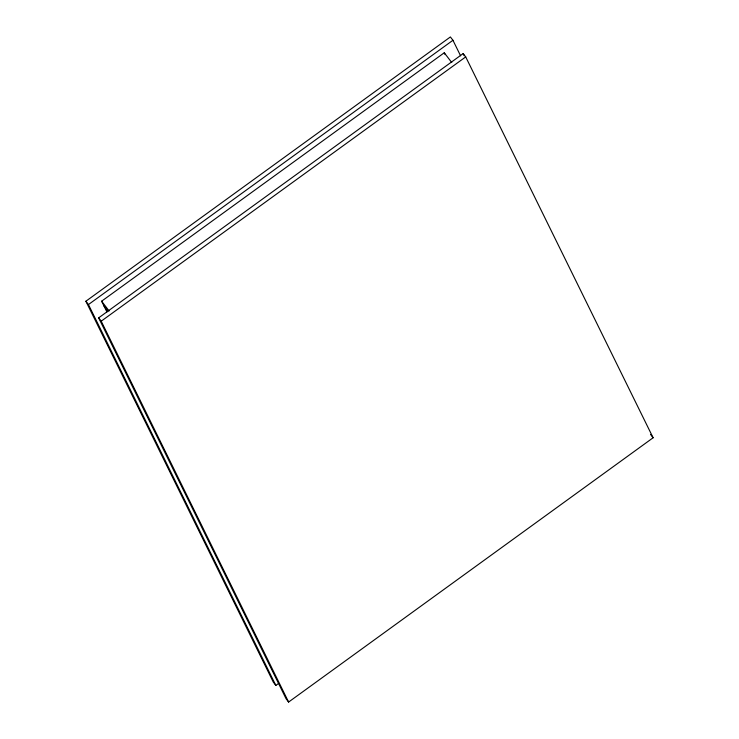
<?xml version="1.0" encoding="UTF-8"?>
<svg xmlns="http://www.w3.org/2000/svg" width="739" height="739" viewBox="0 0 739 739"><rect width="100%" height="100%" fill="white"/><g stroke="black" fill="none" stroke-linecap="round" stroke-linejoin="round"><path stroke-width="1.11" d="M278.649 683.39L275.841 685.423L273.291 682.097L85.881 301.235L450.393 36.95L452.942 40.276L460.582 55.804M275.841 685.423L88.44 304.56L452.942 40.276M106.933 311.987L101.622 301.198L444.259 52.774L451.751 62.529M98.647 317.862L463.159 53.578L465.709 56.903L653.119 437.765L288.607 702.05L286.058 698.724L98.647 317.862L101.206 321.188L288.607 702.05M101.206 321.188L465.709 56.903M650.56 434.44L653.119 437.765M101.622 301.198L109.113 310.962M103.866 305.77L107.959 311.091M85.881 301.235L88.44 304.56M463.159 53.578L464.175 55.647M444.259 52.774L445.155 54.603"/></g></svg>
